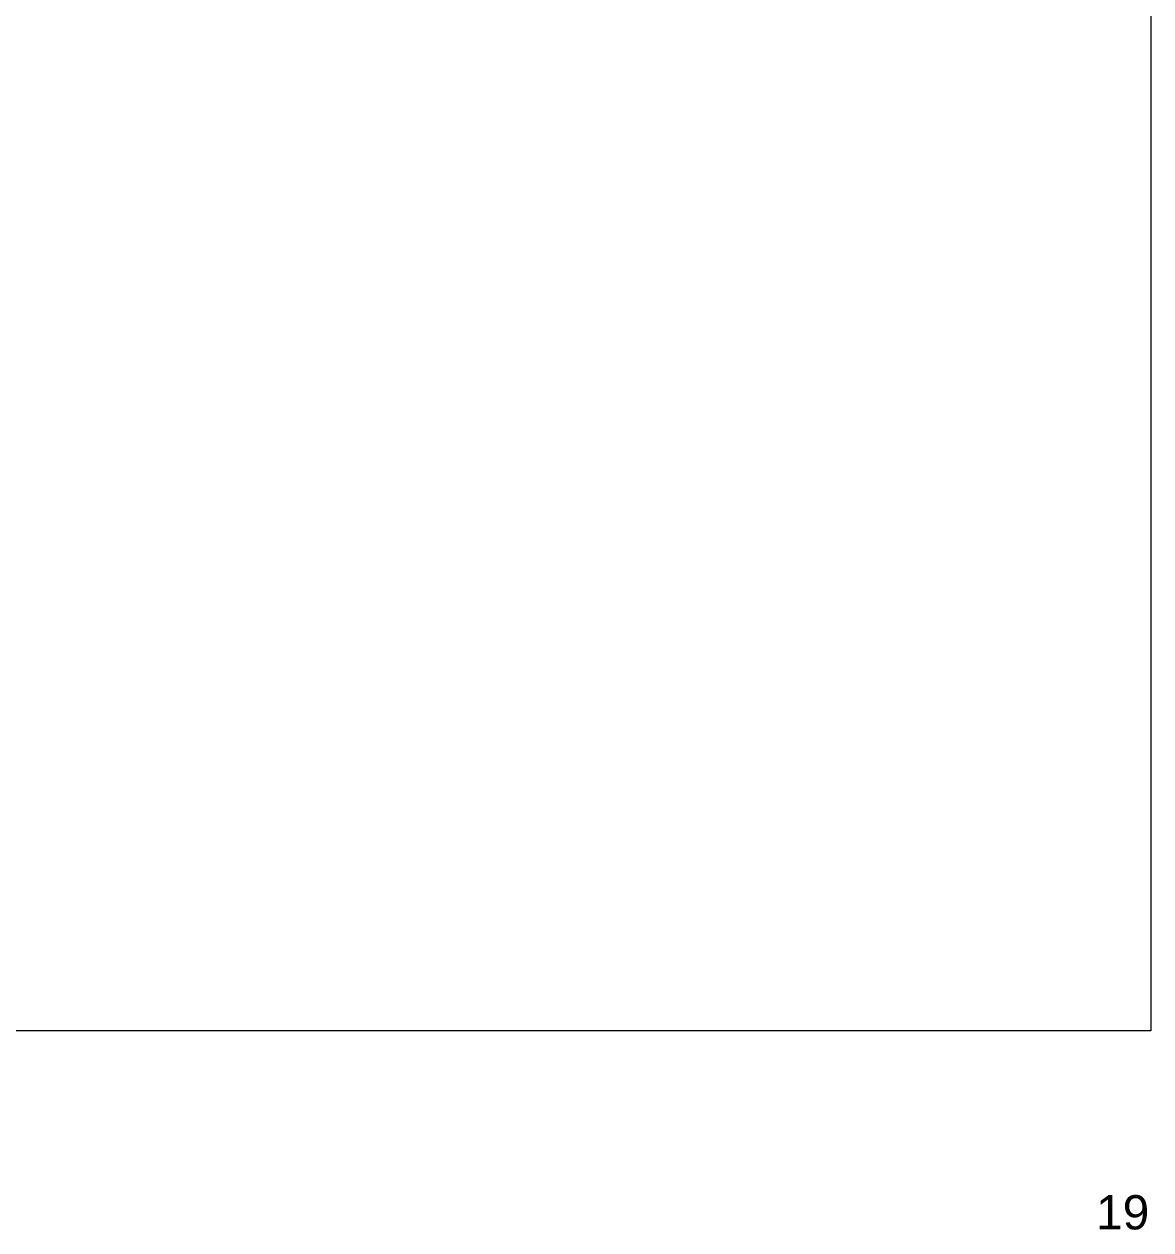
# Model space of a CAD drawing. Header units: metres. Extents: x -6.4 to 35.9, y -8.9 to 6.5.
# Drawn here: x 23.661 to 24.935, y -8.858 to -7.495 of the extents above; entities that cross this region are included whole.
import ezdxf

# ---------------------------------------------------------------- set-up
doc = ezdxf.new("R2010")
doc.units = ezdxf.units.M
doc.header["$MEASUREMENT"] = 0
doc.layers.add('PDF17_Geometry_Num_Penna__7_Num_Penna__7_Num_Penna__7_Num_Penna__7', color=7, linetype='Continuous', lineweight=18)
doc.layers.add('PDF17_Text_Num_Penna__7_Num_Penna__7_Num_Penna__7_Num_Penna__7', color=7, linetype='Continuous', lineweight=18)
doc.styles.add('GENERATED_STYLE_1', font='')
doc.styles.get('GENERATED_STYLE_1').set_extended_font_data('Arial')

msp = doc.modelspace()

# ---------------------------------------------------------------- linework, layer by layer
at = {"layer": 'PDF17_Geometry_Num_Penna__7_Num_Penna__7_Num_Penna__7_Num_Penna__7', "color": 7, "linetype": 'Continuous', "lineweight": 18, "flags": 128}
msp.add_lwpolyline([(24.9351, -8.6327), (22.1152, -8.6327), (22.1152, -4.6633), (24.9351, -4.6633)], close=True, dxfattribs=at)

# ---------------------------------------------------------------- texts
at = {"layer": 'PDF17_Text_Num_Penna__7_Num_Penna__7_Num_Penna__7_Num_Penna__7', "color": 7, "linetype": 'Continuous', "lineweight": 18, "insert": (24.8731, -8.8577), "char_height": 0.038701, "attachment_point": 7, "style": 'GENERATED_STYLE_1'}
msp.add_mtext('\\A1;{\\pql;\\fArial|b0|i0|c0|p34;19}', dxfattribs=at)

doc.saveas('drawing.dxf')
